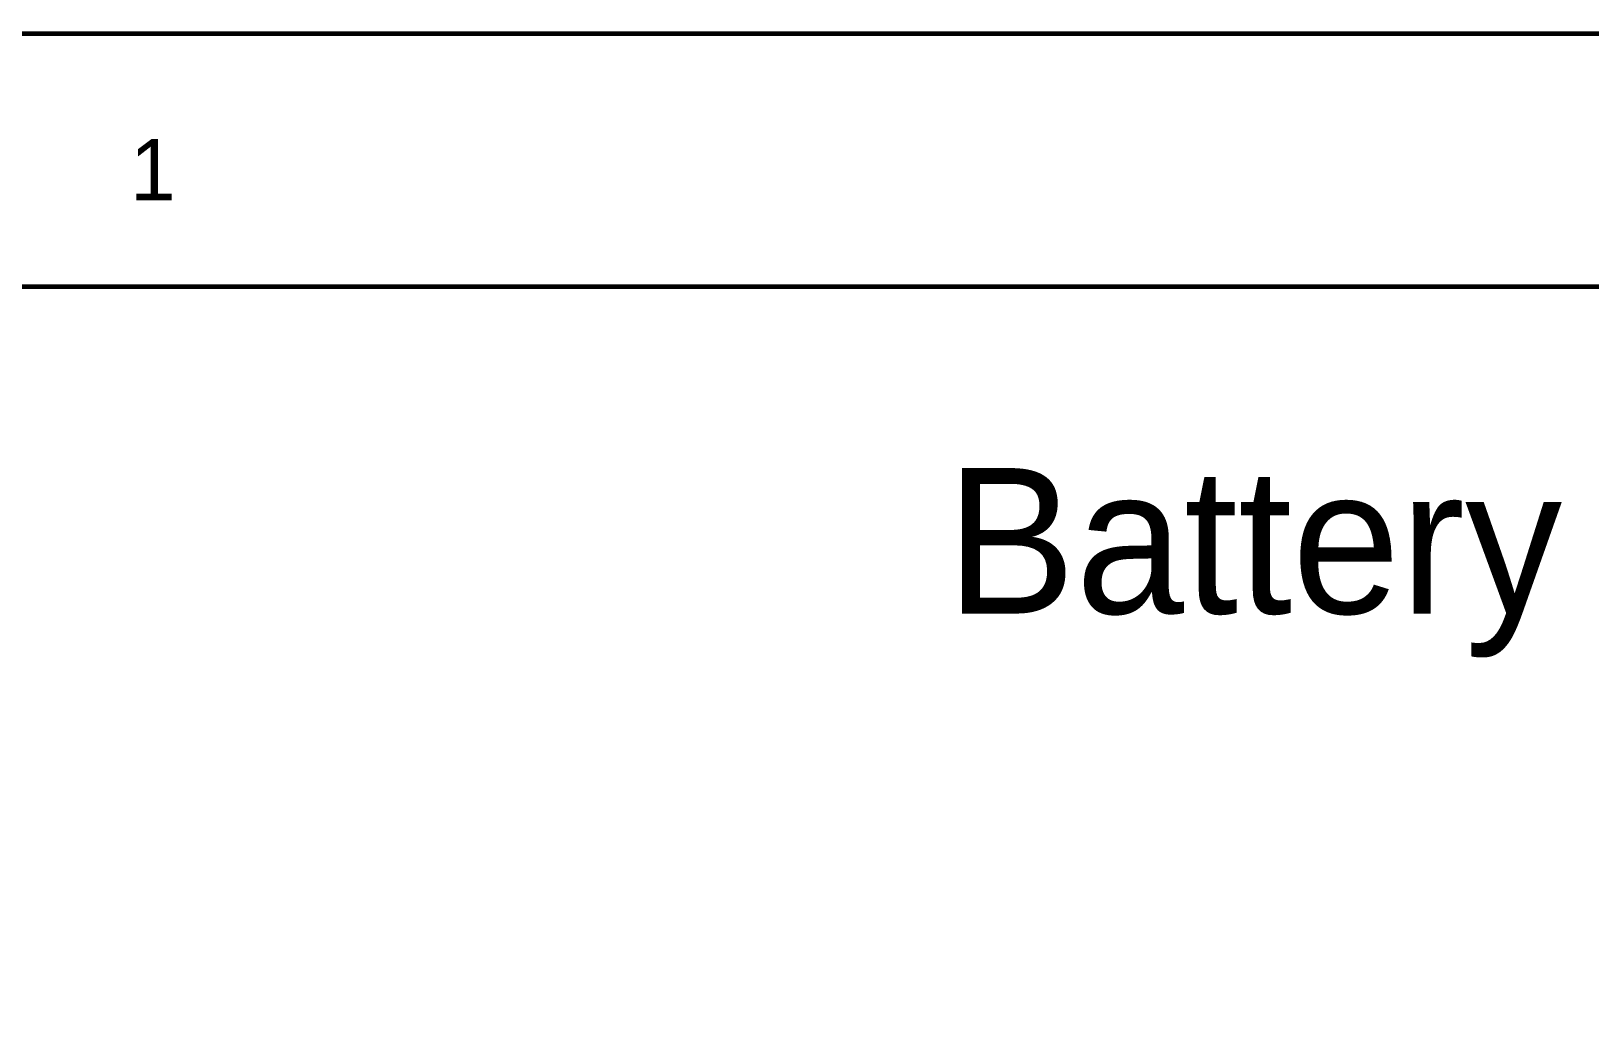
# Model space of a CAD drawing. Header units: millimetres. Extents: x 0 to 9.5, y 0 to 7.5.
# Drawn here: x 1.076 to 2.309, y 6.728 to 7.502 of the extents above; entities that cross this region are included whole.
import ezdxf

# ---------------------------------------------------------------- set-up
doc = ezdxf.new("R2010")
doc.units = ezdxf.units.MM
doc.header["$MEASUREMENT"] = 0
doc.layers.add('Sheet', color=255, linetype='Continuous')

msp = doc.modelspace()

# ---------------------------------------------------------------- linework, layer by layer
at = {"layer": 'Sheet', "const_width": 0.0039}
for points in [[(0.0008, 7.5), (0.0008, 0), (9.4996, 0), (9.4996, 7.5), (0.0008, 7.5), (0.0008, 7.5)], [(0.0008, 7.5), (9.4996, 7.5), (9.4996, 0), (0.0008, 0), (0.0008, 7.5)], [(0.2009, 7.2999), (0.2009, 0.1997), (9.2995, 0.1997), (9.2995, 7.2999), (0.2009, 7.2999), (0.2009, 7.2999)], [(0.2009, 7.2999), (9.2995, 7.2999), (9.2995, 0.1997), (0.2009, 0.1997), (0.2009, 7.2999)]]:
    msp.add_lwpolyline(points, close=True, dxfattribs=at)

# ---------------------------------------------------------------- texts
at = {"layer": 'Sheet'}
for s, height, p in [('1', 0.0484, (1.1539, 7.3682)), ('Battery Charging', 0.115077, (1.7993, 7.0414))]:
    msp.add_text(s, height=height, dxfattribs=at).set_placement(p)

doc.saveas('drawing.dxf')
